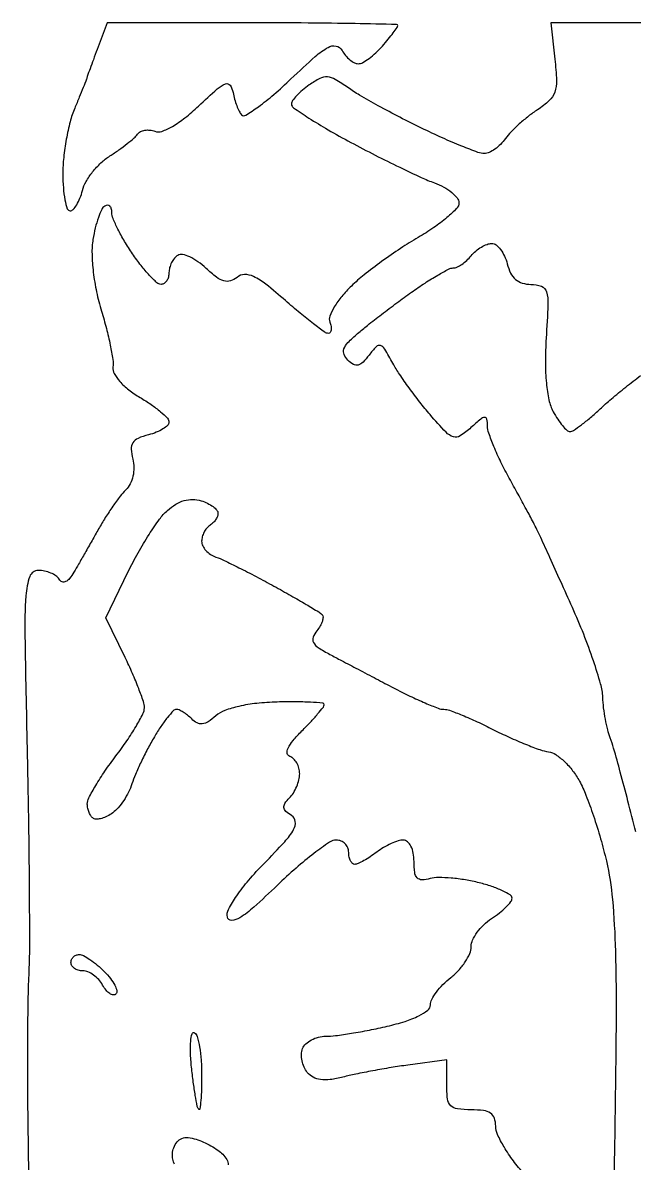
# Model space of a CAD drawing. Extents: x 0 to 102, y 0 to 135.
# Drawn here: x 58.04 to 64.38, y 123.56 to 135.36 of the extents above; entities that cross this region are included whole.
import ezdxf

# ---------------------------------------------------------------- set-up
doc = ezdxf.new("R2010")
doc.units = 0
doc.header["$MEASUREMENT"] = 0

msp = doc.modelspace()

# ---------------------------------------------------------------- linework, layer by layer
for points in [[(64.485884, 135.36), (63.512595, 135.36), (63.555199, 134.98202, -0.018172), (63.571864, 134.762875, -0.092893), (63.554214, 134.642589, -0.123606), (63.496632, 134.554105, -0.043118), (63.375851, 134.460031, 0.022278), (63.282775, 134.393568, 0.016864), (63.186625, 134.312849, 0.017142), (63.101366, 134.230772, 0.037523), (63.043353, 134.161211, -0.041575), (62.993136, 134.101979, -0.041583), (62.933815, 134.051876, -0.044895), (62.874617, 134.017309, -0.110138), (62.825695, 134.0064, -0.089165), (62.758577, 134.018465, -0.007162), (62.590324, 134.083733, -0.009491), (62.390913, 134.168831, -0.007142), (62.174842, 134.26966, -0.006564), (61.950591, 134.381892, -0.006314), (61.726423, 134.501398, -0.006264), (61.531527, 134.611683, -0.022709), (61.411863, 134.68887, 0.022176), (61.28042, 134.773854, 0.115492), (61.198517, 134.799157, 0.135815), (61.120695, 134.783356, 0.035196), (61.010013, 134.716913, 0.023569), (60.940098, 134.662859, 0.029657), (60.881043, 134.606215, 0.030406), (60.83863, 134.554421, 0.157623), (60.8274, 134.519682, 0.246901), (60.847638, 134.481197, 0.007012), (61.007572, 134.374452, 0.012725), (61.205673, 134.25325, 0.008221), (61.44075, 134.122629, 0.004925), (61.694187, 133.990403, 0.005025), (61.948482, 133.864102, 0.004887), (62.171521, 133.758784, 0.020781), (62.3079, 133.702752, -0.036916), (62.405037, 133.659132, -0.046268), (62.487146, 133.604353, -0.053326), (62.544101, 133.547174, -0.170856), (62.5617, 133.497175, -0.194681), (62.538278, 133.4393, -0.024329), (62.437444, 133.344788, -0.025737), (62.300713, 133.24021, -0.018661), (62.1387, 133.137696, 0.014788), (61.957121, 133.024761, 0.01065), (61.761122, 132.888564, 0.010772), (61.580104, 132.750917, 0.022803), (61.447327, 132.635103, 0.028983), (61.34786, 132.528327, 0.038086), (61.270941, 132.419644, 0.042077), (61.223887, 132.323624, 0.186611), (61.223728, 132.261879, -0.043239), (61.236587, 132.217158, -0.079987), (61.237866, 132.179475, -0.128963), (61.227917, 132.154723, -0.237328), (61.208983, 132.1452, -0.157923), (61.171501, 132.157342, -0.006202), (61.053936, 132.244677, -0.010467), (60.916473, 132.354089, -0.007149), (60.764744, 132.483844, 0.012102), (60.562974, 132.652961, 0.056337), (60.43457, 132.733612, 0.116499), (60.341074, 132.754158, 0.170908), (60.262832, 132.725227, -0.098182), (60.194874, 132.688366, -0.14724), (60.127856, 132.687772, -0.093408), (60.049947, 132.727326, -0.024537), (59.942883, 132.818446, 0.034841), (59.858592, 132.887243, 0.04649), (59.772994, 132.936477, 0.054713), (59.698182, 132.961247, 0.193355), (59.649263, 132.952771, 0.083142), (59.614486, 132.922302, 0.053445), (59.585091, 132.8773, 0.052095), (59.565135, 132.825503, 0.066008), (59.5584, 132.774707, -0.065086), (59.552308, 132.728102, -0.082589), (59.534445, 132.68861, -0.098966), (59.507949, 132.662193, -0.147719), (59.47685, 132.6528, -0.186151), (59.433623, 132.669471, -0.020329), (59.356231, 132.745548, -0.022682), (59.268874, 132.847604, -0.016439), (59.18075, 132.968539, -0.015122), (59.098609, 133.097652, -0.017922), (59.029224, 133.224504, -0.016961), (58.97867, 133.334513, -0.099538), (58.9662, 133.396531, 0.067454), (58.960826, 133.436183, 0.140934), (58.944698, 133.462522, 0.190781), (58.9208, 133.471635, 0.136043), (58.893003, 133.463547, 0.146157), (58.861688, 133.428342, 0.024314), (58.827016, 133.343529, 0.024891), (58.795144, 133.236607, 0.019765), (58.771153, 133.118502, 0.046528), (58.760956, 132.968528, 0.023229), (58.774569, 132.778601, 0.022102), (58.808095, 132.573719, 0.023288), (58.859155, 132.376197, -0.01143), (58.910126, 132.196696, -0.013161), (58.950276, 132.023264, -0.012294), (58.976689, 131.875251, -0.071268), (58.977457, 131.7961, 0.163161), (58.990333, 131.729464, 0.053935), (59.049186, 131.647396, 0.045215), (59.141365, 131.561429, 0.031793), (59.258752, 131.481703, -0.01805), (59.373523, 131.408277, -0.025003), (59.470379, 131.333845, -0.02329), (59.542048, 131.266837, -0.195543), (59.5584, 131.226624, -0.204629), (59.543978, 131.19286, -0.052312), (59.495938, 131.155661, -0.044595), (59.427178, 131.121144, -0.032563), (59.345764, 131.094974, 0.039872), (59.238496, 131.058758, 0.148313), (59.184558, 131.013346, 0.159077), (59.167017, 130.94768, 0.04789), (59.182683, 130.844165, -0.057957), (59.194277, 130.75557, -0.059435), (59.185044, 130.667458, -0.062406), (59.156225, 130.587959, -0.078403), (59.110189, 130.524675, 0.033176), (59.052516, 130.458795, 0.011198), (58.97728, 130.355682, 0.011083), (58.898956, 130.237628, 0.012489), (58.82912, 130.120766, -0.00062), (58.761193, 130.000713, -0.000514), (58.688573, 129.873046, -0.000519), (58.621762, 129.756151, -0.001398), (58.573968, 129.673269, -0.036722), (58.529538, 129.608225, -0.113001), (58.488119, 129.575205, -0.209339), (58.451719, 129.57392, -0.161327), (58.420925, 129.599717, 0.101622), (58.387647, 129.635003, 0.05198), (58.334247, 129.66475, 0.048604), (58.270521, 129.684972, 0.052581), (58.205768, 129.6918, 0.31866), (58.116021, 129.628138, 0.068408), (58.075847, 129.430201, 0.020044), (58.065998, 129.012148, 0.001437), (58.088512, 127.85175, -0.001758), (58.102425, 127.110049, -0.002031), (58.110328, 126.403107, -0.001815), (58.112417, 125.804231, -0.011914), (58.105221, 125.5041, 0.007749), (58.096811, 125.243817, 0.002533), (58.092305, 124.859818, 0.002523), (58.091612, 124.433305, 0.002846), (58.095345, 124.0236, -0.000389), (58.101243, 123.603124, -0.000299), (58.107053, 123.143892, -0.000302)], [(64.393157, 126.9846, 0.002591), (64.31215, 127.304735, 0.003209), (64.233271, 127.601916, 0.002634), (64.164136, 127.850631, 0.023861), (64.128233, 127.9575, -0.032911), (64.102138, 128.040091, -0.015009), (64.078513, 128.150821, -0.014788), (64.060515, 128.269411, -0.019702), (64.051629, 128.378015, 0.059248), (64.029215, 128.516375, 0.0119), (63.954664, 128.755046, 0.012417), (63.85382, 129.03012, 0.011314), (63.736452, 129.308615, 0.000577), (63.615288, 129.578029, 0.00074), (63.503145, 129.825637, 0.000567), (63.408583, 130.032983, 0.006379), (63.369887, 130.1148, 0.008618), (63.332802, 130.187489, 0.001497), (63.259987, 130.323348, 0.001627), (63.173542, 130.482248, 0.001457), (63.082838, 130.646552, -0.013115), (62.996683, 130.811598, -0.015311), (62.923905, 130.972725, -0.014358), (62.870823, 131.111673, -0.084249), (62.8578, 131.188414, 0.04531), (62.851446, 131.258385, 0.392296), (62.828516, 131.275528, 0.149018), (62.786959, 131.257881, 0.009534), (62.686297, 131.170216, -0.038242), (62.575012, 131.084004, -0.226443), (62.504023, 131.074196, -0.127693), (62.427746, 131.12224, -0.009616), (62.262244, 131.305154, -0.01273), (62.155884, 131.43382, -0.009522), (62.045101, 131.580682, -0.00964), (61.946009, 131.723081, -0.021613), (61.877677, 131.835681, 0.011164), (61.792618, 131.982681, 0.175259), (61.74813, 132.018431, 0.293933), (61.703527, 132.007429, 0.030293), (61.630625, 131.920281, -0.033586), (61.567921, 131.846319, -0.141204), (61.517897, 131.817685, -0.188123), (61.468873, 131.824222, -0.068565), (61.411752, 131.866873, -0.101897), (61.371973, 131.92636, -0.18532), (61.370829, 131.984014, -0.106444), (61.412369, 132.050457, -0.022952), (61.511807, 132.143853, -0.009962), (61.614417, 132.228239, -0.003863), (61.759689, 132.341126, -0.003823), (61.919007, 132.461046, -0.004724), (62.069343, 132.57023, -0.009913), (62.210638, 132.66666, -0.013291), (62.342647, 132.748042, -0.01043), (62.454865, 132.810081, -0.121635), (62.503134, 132.822, 0.112484), (62.541176, 132.830668, 0.03802), (62.590676, 132.859277, 0.035553), (62.642384, 132.900339, 0.033978), (62.6886, 132.9489, -0.044701), (62.736832, 132.997455, -0.040381), (62.79452, 133.038523, -0.042714), (62.852585, 133.066756, -0.092059), (62.901288, 133.0758, -0.165703), (62.946279, 133.060469, -0.066333), (62.992711, 133.013672, -0.05588), (63.033495, 132.945225, -0.044985), (63.06174, 132.8643, 0.053929), (63.097186, 132.768289, 0.10006), (63.147962, 132.702982, 0.107908), (63.217209, 132.665557, 0.070241), (63.307571, 132.6528, -0.093745), (63.415719, 132.632344, -0.23464), (63.468208, 132.57439, -0.079036), (63.483161, 132.447478, -0.005782), (63.464832, 132.095486, 0.015509), (63.456658, 131.844642, 0.02453), (63.466871, 131.629769, 0.028839), (63.493911, 131.455808, 0.069997), (63.538568, 131.334086, 0.022625), (63.585059, 131.255933, 0.03034), (63.634447, 131.18995, 0.03093), (63.680279, 131.142214, 0.188152), (63.711588, 131.13, 0.148266), (63.748632, 131.141232, 0.013065), (63.829495, 131.198341, 0.016204), (63.923745, 131.27354, 0.011906), (64.023388, 131.36265, -0.01293), (64.140542, 131.46699, -0.00707), (64.289201, 131.589087, -0.007041), (64.443816, 131.708933, -0.011132)], [(63.2385, 123.44254, -0.023349), (63.125162, 123.580418, -0.025946), (63.029379, 123.723643, -0.026545), (62.9613, 123.852989, -0.108274), (62.9424, 123.939244, 0.081481), (62.928891, 124.02159, 0.166065), (62.889479, 124.07297, 0.116657), (62.81551, 124.100397, 0.030712), (62.6886, 124.1082, -0.030856), (62.545134, 124.117062, -0.16963), (62.476677, 124.150932, -0.166058), (62.443395, 124.220508, -0.029275), (62.4348, 124.367184), (62.4348, 124.626167), (62.03295, 124.571224, 0.006627), (61.859255, 124.545125, 0.00503), (61.6695, 124.512073, 0.005087), (61.492059, 124.477453, 0.011816), (61.359973, 124.447015, -0.027607), (61.227418, 124.420845, -0.067826), (61.128333, 124.420421, -0.092387), (61.052209, 124.445261, -0.094884), (60.990958, 124.495698, -0.06942), (60.957164, 124.550313, -0.054976), (60.936251, 124.616591, -0.056276), (60.930623, 124.683939, -0.084537), (60.94218, 124.741623, -0.113094), (60.975078, 124.790582, -0.065949), (61.032831, 124.832007, -0.060675), (61.105306, 124.860059, -0.062107), (61.181818, 124.8696, 0.032174), (61.283792, 124.876169, 0.008224), (61.447575, 124.900102, 0.008345), (61.634006, 124.933688, 0.008377), (61.818973, 124.973437, 0.019443), (62.003437, 125.023956, 0.038106), (62.144634, 125.080741, 0.048699), (62.238502, 125.139053, 0.233511), (62.2656, 125.193911, -0.124244), (62.279757, 125.250004, -0.036856), (62.327728, 125.325156, -0.034484), (62.396157, 125.40465, -0.03116), (62.4771, 125.476915, 0.040431), (62.558025, 125.551902, 0.039565), (62.626472, 125.639451, 0.042387), (62.67374, 125.726028, 0.104128), (62.6886, 125.79661, -0.10861), (62.703705, 125.865329, -0.048604), (62.750728, 125.945608, -0.04498), (62.819187, 126.024151, -0.04602), (62.9001, 126.08852, 0.022207), (62.981084, 126.146881, 0.028812), (63.049472, 126.207648, 0.029072), (63.098917, 126.263056, 0.169206), (63.1116, 126.29946, 0.262187), (63.093038, 126.332425, 0.0272), (63.011582, 126.375951, 0.028234), (62.901575, 126.419877, 0.018722), (62.771113, 126.458244, 0.021076), (62.628495, 126.48811, 0.020082), (62.481555, 126.506444, 0.020499), (62.350586, 126.512076, 0.06453), (62.263513, 126.500967, -0.05811), (62.178389, 126.488998, -0.213036), (62.129341, 126.509516, -0.159795), (62.10327, 126.565199, -0.030254), (62.0964, 126.678633, 0.045514), (62.088487, 126.765387, 0.070588), (62.064671, 126.836568, 0.094274), (62.028889, 126.88346, 0.184811), (61.98567, 126.9, 0.078188), (61.931849, 126.891532, 0.028056), (61.859227, 126.863513, 0.02702), (61.781726, 126.823329, 0.028807), (61.71072, 126.775791, -0.016032), (61.643194, 126.728041, -0.018737), (61.576101, 126.687277, -0.017988), (61.517418, 126.657281, -0.098864), (61.48305, 126.648891, -0.19539), (61.458835, 126.657553, -0.092528), (61.438238, 126.684267, -0.070051), (61.424271, 126.724728, -0.048169), (61.4196, 126.7731, 0.098967), (61.409919, 126.82153, 0.097928), (61.382349, 126.862723, 0.097961), (61.341185, 126.890312, 0.09911), (61.292789, 126.9, 0.150848), (61.219431, 126.877353, 0.013314), (61.060308, 126.762426, 0.016472), (60.875042, 126.611047, 0.012082), (60.679439, 126.431663, -0.00809), (60.437948, 126.206619, -0.041781), (60.29272, 126.096109, -0.127888), (60.208517, 126.068899, -0.371474), (60.163622, 126.103255, -0.176259), (60.175074, 126.182972, -0.027159), (60.259458, 126.321876, -0.026652), (60.38467, 126.48539, -0.017757), (60.544235, 126.659332, 0.008742), (60.75703, 126.883069, 0.055431), (60.849674, 127.009572, 0.158833), (60.86689, 127.091825, 0.231116), (60.82802, 127.153417, -0.044171), (60.768653, 127.19779, -0.183532), (60.748455, 127.236812, -0.183102), (60.759236, 127.279463, -0.043933), (60.806957, 127.336397, 0.058134), (60.847181, 127.387245, 0.038954), (60.881144, 127.453245, 0.039068), (60.90433, 127.52338, 0.060371), (60.912, 127.58667, 0.066151), (60.90428, 127.644765, 0.064526), (60.881642, 127.699358, 0.069887), (60.84817, 127.742352, 0.112467), (60.808653, 127.766349, -0.293592), (60.783136, 127.798039, -0.139348), (60.792391, 127.85191, -0.063415), (60.843086, 127.93036, -0.021261), (60.935553, 128.031044, 0.008216), (61.023773, 128.122212, 0.011999), (61.098165, 128.205584, 0.007539), (61.157093, 128.277061, 0.170212), (61.1658, 128.301897, 0.390125), (61.151201, 128.31776, 0.006643), (61.022905, 128.326711, 0.01303), (60.865872, 128.331472, 0.007824), (60.67935, 128.329347, 0.01974), (60.467111, 128.315209, 0.029124), (60.282956, 128.284692, 0.033646), (60.136174, 128.240935, 0.090255), (60.042851, 128.185374, -0.034448), (59.964145, 128.12577, -0.114127), (59.90354, 128.103509, -0.151196), (59.849439, 128.113095, -0.077631), (59.793281, 128.154079, 0.027095), (59.750823, 128.192169, 0.029344), (59.705568, 128.224366, 0.030635), (59.66387, 128.247061, 0.109737), (59.634436, 128.2536, 0.210257), (59.602957, 128.23975, 0.01713), (59.543031, 128.169689, 0.020706), (59.475455, 128.077381, 0.014369), (59.406573, 127.967946, 0.012127), (59.33738, 127.843894, 0.009746), (59.268851, 127.707314, 0.009877), (59.210452, 127.578555, 0.024685), (59.174406, 127.481821, -0.03992), (59.140167, 127.397842, -0.029739), (59.08987, 127.311282, -0.030366), (59.032233, 127.234921, -0.058102), (58.975972, 127.182777, -0.039128), (58.919635, 127.147991, -0.04703), (58.861853, 127.124848, -0.053733), (58.810956, 127.115608, -0.157741), (58.776783, 127.123995, -0.100978), (58.752113, 127.147202, -0.052072), (58.731313, 127.184334, -0.048746), (58.717175, 127.228598, -0.052985), (58.7124, 127.273527, -0.120736), (58.727897, 127.33677, -0.014056), (58.799379, 127.464946, -0.016226), (58.89511, 127.614533, -0.012597), (59.0085, 127.771059, 0.012837), (59.121833, 127.927664, 0.016512), (59.217393, 128.077491, 0.014378), (59.288553, 128.205917, 0.121646), (59.303826, 128.269675, 0.079589), (59.292906, 128.334926, 0.010255), (59.244814, 128.468675, 0.011762), (59.180286, 128.626009, 0.009565), (59.104018, 128.791494), (58.904984, 129.202489), (59.136914, 129.679794, -0.014739), (59.238433, 129.873943, -0.014551), (59.351626, 130.062621, -0.014572), (59.460231, 130.221843, -0.052853), (59.54216, 130.312775, -0.048256), (59.627742, 130.375885, -0.064954), (59.715975, 130.414153, -0.071126), (59.804428, 130.426392, -0.075848), (59.890737, 130.412824, -0.035912), (59.957823, 130.386097, -0.046422), (60.014517, 130.351828, -0.054045), (60.053885, 130.315558, -0.181544), (60.066, 130.283292, -0.095205), (60.059828, 130.251171, -0.052777), (60.041149, 130.215737, -0.049968), (60.013761, 130.182582, -0.056793), (59.9814, 130.1571, 0.082234), (59.949022, 130.128835, 0.053446), (59.921651, 130.087261, 0.052225), (59.90307, 130.039509, 0.066782), (59.8968, 129.992774, 0.116218), (59.907796, 129.946106, 0.06843), (59.94029, 129.898553, 0.062568), (59.988244, 129.857357, 0.062762), (60.04485, 129.829354, -0.027613), (60.128513, 129.795038, -0.004778), (60.282333, 129.719971, -0.005184), (60.461304, 129.628171, -0.004618), (60.645402, 129.529135, -0.003261), (60.822099, 129.43046, -0.004572), (60.978496, 129.339878, -0.002772), (61.108842, 129.261806, -0.060122), (61.143908, 129.234292, -0.208145), (61.154287, 129.207921, -0.069936), (61.146921, 129.166286, -0.055417), (61.124608, 129.117045, -0.039153), (61.089567, 129.067381, 0.08583), (61.051096, 129.000421, 0.21732), (61.055356, 128.945733, 0.123605), (61.105625, 128.891956, 0.021933), (61.225561, 128.821799, 0.000381), (61.345028, 128.758893, 0.000134), (61.516732, 128.668709, 0.000133), (61.705624, 128.569624, 0.000155), (61.8849, 128.475716, 0.00871), (62.054049, 128.3909, 0.011229), (62.212414, 128.319243, 0.009142), (62.346466, 128.265051, 0.090818), (62.405843, 128.253954, -0.087095), (62.464892, 128.243369, -0.009296), (62.595351, 128.192813, -0.011229), (62.749406, 128.125718, -0.008807), (62.913443, 128.046311, 0.010383), (63.082572, 127.965097, 0.010948), (63.251992, 127.892464, 0.010636), (63.400534, 127.836239, 0.047632), (63.490688, 127.813661, -0.110796), (63.56567, 127.784502, -0.042264), (63.653603, 127.713966, -0.039247), (63.739538, 127.61829, -0.038646), (63.809958, 127.509886, -0.031938), (63.876953, 127.365714, -0.011428), (63.954362, 127.152518, -0.011284), (64.028835, 126.914191, -0.013104), (64.088545, 126.684278, -0.035173), (64.151753, 126.286454, -0.015171), (64.182307, 125.750178, -0.008995), (64.189175, 124.950079, -0.002021), (64.170851, 123.587688, 0.002031), (64.154512, 122.371105, 0.007248)], [(59.61629, 123.545941, -0.08132), (59.597138, 123.596606, -0.073104), (59.593966, 123.656215, -0.068513), (59.607853, 123.715635, -0.079465), (59.643491, 123.777162, -0.131931), (59.691811, 123.812012, -0.115461), (59.755996, 123.820573, -0.052554), (59.839423, 123.80346, -0.029516), (59.914234, 123.774757, -0.021928), (59.993187, 123.73473, -0.022319), (60.064561, 123.690212, -0.045802), (60.115184, 123.648102, -0.066915), (60.157695, 123.592386, -0.135905), (60.171115, 123.539385, -0.113678)]]:
    msp.add_lwpolyline(points, format="xyb")
for points in [[(60.422948, 135.36), (58.918695, 135.36), (58.814913, 135.08505, 0.001296), (58.77492, 134.97826, 0.001961), (58.740724, 134.885105, 0.000735), (58.711738, 134.804808, 0.047826), (58.70809, 134.790486, -0.056306), (58.704177, 134.77614, -0.00074), (58.669745, 134.690001, -0.00212), (58.629271, 134.590399, -0.001389), (58.581825, 134.475953, 0.035514), (58.534537, 134.33551, 0.018523), (58.494797, 134.155038, 0.018328), (58.467564, 133.965955, 0.026605), (58.4586, 133.797617, 0.01852), (58.464045, 133.650648, 0.030053), (58.480757, 133.526829, 0.030639), (58.50461, 133.435516, 0.3242), (58.534029, 133.4142, 0.207796), (58.566646, 133.428367, 0.051031), (58.602814, 133.476014, 0.043694), (58.636526, 133.544057, 0.0317), (58.662272, 133.62463, -0.069237), (58.699168, 133.715901, -0.037264), (58.767519, 133.816476, -0.036266), (58.853972, 133.91042, -0.046974), (58.946393, 133.982226, 0.011898), (59.038973, 134.044271, 0.012942), (59.125884, 134.108995, 0.012486), (59.197292, 134.168047, 0.060031), (59.232612, 134.207124, -0.123172), (59.262958, 134.233242, -0.075476), (59.308086, 134.247941, -0.067966), (59.360579, 134.249438, -0.064886), (59.412434, 134.236923, 0.182044), (59.483501, 134.236477, 0.042289), (59.593531, 134.288064, 0.036079), (59.723979, 134.376366, 0.022254), (59.864368, 134.497447, -0.006848), (60.058833, 134.675903, -0.088208), (60.14243, 134.727484, -0.346941), (60.190532, 134.713077, -0.108821), (60.221507, 134.638802, 0.024404), (60.237354, 134.570231, 0.023234), (60.260019, 134.502374, 0.023905), (60.28568, 134.444388, 0.072169), (60.310322, 134.40902, 0.358421), (60.353506, 134.40338, 0.016707), (60.48484, 134.491668, 0.021243), (60.644106, 134.617262, 0.012884), (60.822, 134.778392, -0.007384), (61.074121, 135.011851, -0.055918), (61.205842, 135.105988, -0.177553), (61.288834, 135.119154, -0.220074), (61.351494, 135.073722, 0.046728), (61.387553, 135.021419, 0.047812), (61.432446, 134.977162, 0.052441), (61.479009, 134.946793, 0.118841), (61.519631, 134.937, 0.126772), (61.565226, 134.948749, 0.031516), (61.630744, 134.990505, 0.030191), (61.702021, 135.049426, 0.026307), (61.769227, 135.119145, 0.007429), (61.829754, 135.191064, 0.010803), (61.880795, 135.256407, 0.006617), (61.921352, 135.312232, 0.154988), (61.9272, 135.330645, 0.408073), (61.915434, 135.342661, 0.000375), (61.485326, 135.351377, 0.003049), (60.999752, 135.35789, 0.001829)], [(58.6278, 125.7156, -0.123116), (58.671504, 125.704673, -0.02606), (58.739322, 125.663827, -0.025805), (58.814966, 125.60682, -0.022), (58.88865, 125.53935, -0.029948), (58.952127, 125.467777, -0.046613), (58.996766, 125.398513, -0.059069), (59.018524, 125.340941, -0.263005), (59.009205, 125.307405, -0.232871), (58.981453, 125.297967, -0.114485), (58.945648, 125.311353, -0.075347), (58.90669, 125.34665, -0.043537), (58.871051, 125.399055, 0.057406), (58.8304, 125.455411, 0.05214), (58.776773, 125.503117, 0.055531), (58.718911, 125.535627, 0.100574), (58.665896, 125.5464, -0.067183), (58.618996, 125.55273, -0.084027), (58.579242, 125.571251, -0.099542), (58.552657, 125.598738, -0.143546), (58.5432, 125.631, -0.099038), (58.549659, 125.663287, -0.097945), (58.568051, 125.690749, -0.097945), (58.595513, 125.709141, -0.099038)], [(59.822765, 124.90537, -0.19197), (59.851682, 124.866362, -0.022555), (59.875052, 124.758549, -0.024416), (59.8914, 124.622447, -0.017682), (59.8968, 124.469807, -0.007484), (59.894598, 124.322691, -0.01435), (59.887681, 124.204861, -0.012455), (59.877996, 124.118935, -0.641819), (59.865756, 124.11525, -0.133867), (59.851863, 124.143584, -0.005341), (59.831203, 124.257737, -0.00908), (59.810448, 124.394876, -0.006266), (59.791722, 124.550813, -0.0161), (59.780448, 124.701272, -0.032492), (59.783107, 124.820093, -0.048853), (59.797223, 124.895542, -0.496003)]]:
    msp.add_lwpolyline(points, format="xyb", close=True)

doc.saveas('drawing.dxf')
